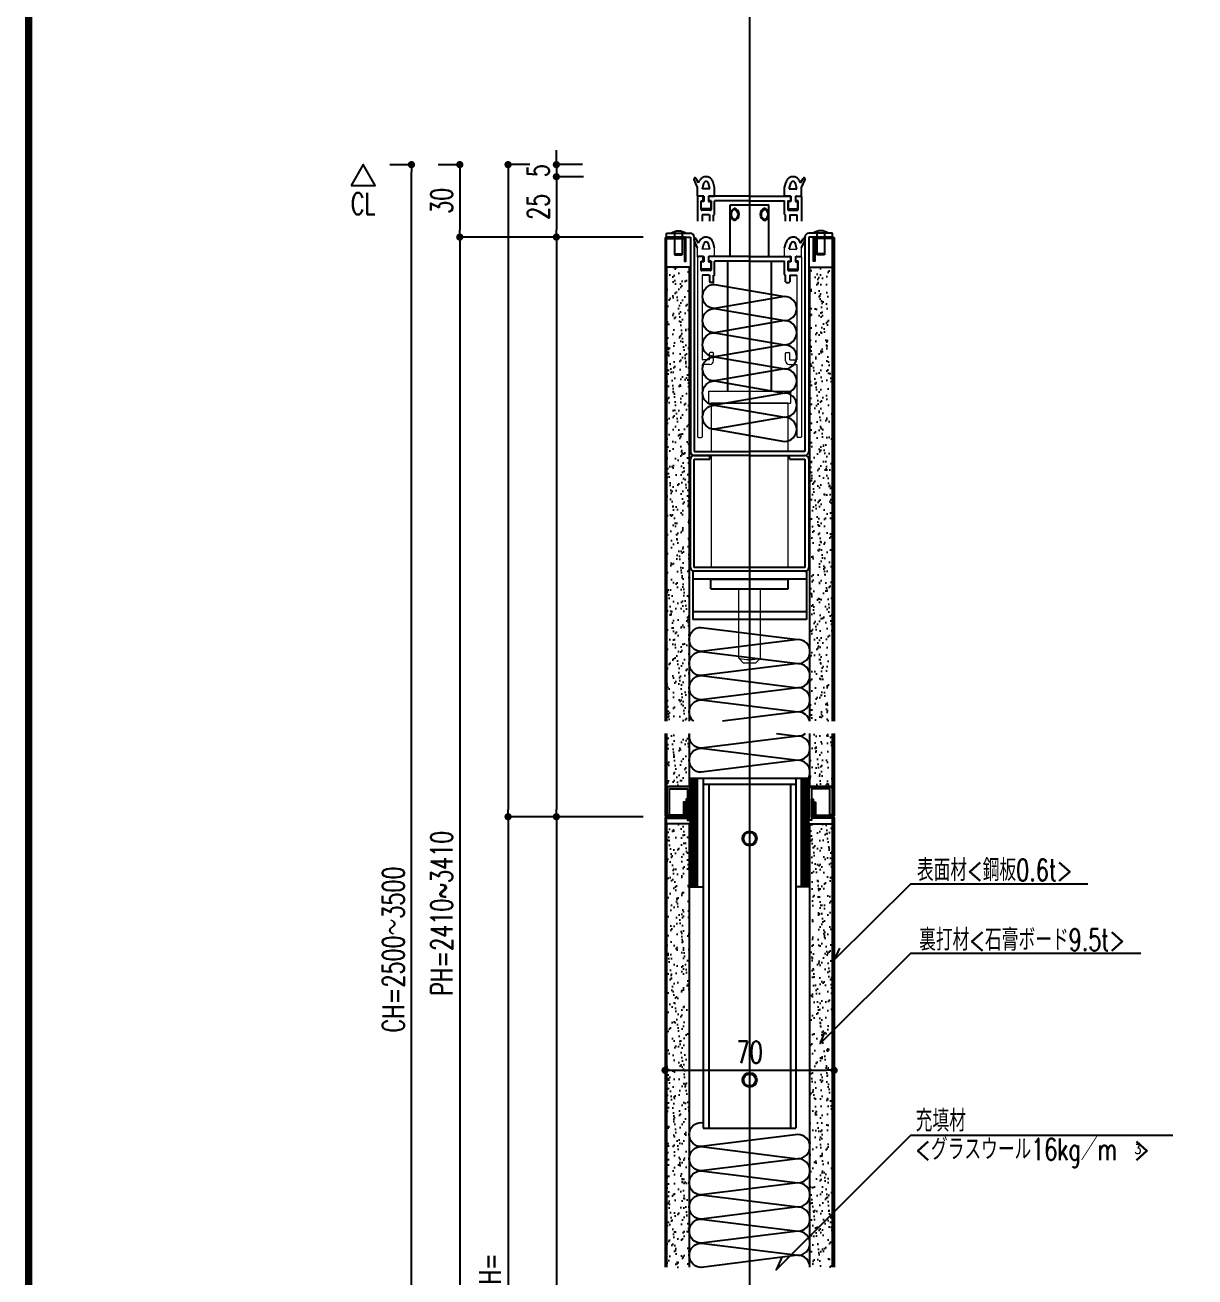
# Model space of a CAD drawing. Extents: x 21 to 47673, y 9 to 26406.
# Drawn here: x 15159 to 15643, y 19357 to 19875 of the extents above; entities that cross this region are included whole.
import ezdxf
from ezdxf.enums import TextEntityAlignment as Align

# ---------------------------------------------------------------- set-up
doc = ezdxf.new("R2010")
doc.units = 0
doc.header["$LTSCALE"] = 10
doc.header["$PDMODE"] = 35
doc.header["$PDSIZE"] = 5
doc.linetypes.add('HIDDEN', pattern=[9.525, 6.35, -3.175])
for name, color, linetype in [('_P15_製品寸法', 9, 'Continuous'), ('_図面枠', 7, 'Continuous'), ('_基準', 1, 'Continuous'), ('_文字', 3, 'Continuous'), ('_製品', 4, 'Continuous'), ('_製品寸法', 9, 'Continuous'), ('_製品点線', 6, 'Continuous')]:
    doc.layers.add(name, color=color, linetype=linetype)
doc.styles.add('OKAMURA', font='simplex8.shx', dxfattribs={"width": 0.7, "bigfont": 'BIGFONT.shx'})
doc.dimstyles.new('OKAMURA-003', dxfattribs={"dimscale": 3, "dimtxt": 3, "dimasz": 1, "dimexe": 0, "dimexo": 3, "dimgap": 1, "dimtad": 1, "dimdec": 3, "dimdsep": 46, "dimtxsty": 'OKAMURA', "dimblk1": 'DOT', "dimblk2": 'DOT', "dimsah": 1, "dimcen": 0, "dimclrd": 9, "dimclre": 9, "dimclrt": 3, "dimadec": 0, "dimazin": 0, "dimtfac": 1, "dimtdec": 3, "dimtix": 1, "dimtmove": 2, "dimatfit": 3, "dimldrblk": 'NONE', "dimfxl": 0, "dimtolj": 1, "dimarcsym": 0})
pattern_1 = [(127.5, (-7522.364, -2922.263), (-4.8941324, -0.1600031), [0, -3.8608, 0, -4.318, 0, -4.1275]), (97.5, (-7522.364, -2922.263), (-7.168251, 4.495233), [0, -2.0828, 0, -3.4798, 0, -1.3335]), (57.5, (-7522.364, -2925.387), (-0.0143718, 7.9099237), [0, -1.27, 0, -4.572, 0, -5.969]), (47.5, (-7522.364, -2925.387), (-2.229293, 7.6355645), [0, -0.635, 0, -2.9972, 0, -3.429])]

# ---------------------------------------------------------------- blocks, each defined once
blk = doc.blocks.new('WAKU')
at = {"layer": '_図面枠', "color": 7, "const_width": 1}
blk.add_lwpolyline([(803, 565), (0, 565), (0, 0), (803, 0)], close=True, dxfattribs=at)
blk = doc.blocks.new('_DOT')
at = {"color": 0, "linetype": 'ByBlock'}
blk.add_line((-0.5, 0), (-1, 0), dxfattribs=at)
at = {"color": 0, "linetype": 'ByBlock', "const_width": 0.5}
blk.add_lwpolyline([(-0.25, 0, 1), (0.25, 0, 1)], format="xyb", close=True, dxfattribs=at)
blk = doc.blocks.new('*D1132')
at = {"layer": '_製品寸法', "color": 9, "lineweight": -2, "transparency": 16777216}
for p, q in [((-35, 284), (-35, 275)), ((35, 284), (35, 275)), ((-32, 275), (32, 275))]:
    blk.add_line(p, q, dxfattribs=at)
at = {"layer": 'Defpoints', "color": 0, "transparency": 16777216}
for p in [(-35, 275), (35, 275), (35, 275)]:
    blk.add_point(p, dxfattribs=at)
at = {"layer": '_製品寸法', "color": 9, "lineweight": -2, "transparency": 16777216, "xscale": 3, "yscale": 3, "zscale": 3, "rotation": 180}
blk.add_blockref('_DOT', (-35, 275), dxfattribs=at)
at = {"layer": '_製品寸法', "color": 9, "lineweight": -2, "transparency": 16777216, "xscale": 3, "yscale": 3, "zscale": 3}
blk.add_blockref('_DOT', (35, 275), dxfattribs=at)
at = {"layer": '_製品寸法', "color": 3, "transparency": 16777216, "insert": (0, 282.5), "char_height": 9, "attachment_point": 5, "style": 'OKAMURA'}
blk.add_mtext('\\A1;70', dxfattribs=at)
blk = doc.blocks.new('_None')
blk = doc.blocks.new('*D1133')
at = {"layer": '_製品寸法', "color": 9, "lineweight": -2, "transparency": 16777216}
for p, q in [((-149, 650), (-140, 650)), ((-140, 2.98), (-140, 647)), ((-149, -0.02), (-140, -0.02))]:
    blk.add_line(p, q, dxfattribs=at)
at = {"layer": 'Defpoints', "color": 0, "transparency": 16777216}
for p in [(-140, 650), (-140, 650), (-140, -0.02)]:
    blk.add_point(p, dxfattribs=at)
at = {"layer": '_製品寸法', "color": 9, "lineweight": -2, "transparency": 16777216, "xscale": 3, "yscale": 3, "zscale": 3}
for p, rotation in [((-140, 650), 90), ((-140, -0.02), 270)]:
    blk.add_blockref('_DOT', p, dxfattribs=dict(at, rotation=rotation))
at = {"layer": '_製品寸法', "color": 3, "transparency": 16777216, "insert": (-147.5, 324.99), "char_height": 9, "attachment_point": 5, "rotation": 90, "style": 'OKAMURA'}
blk.add_mtext('\\A1;CH=2500～3500', dxfattribs=at)
blk = doc.blocks.new('*D1134')
at = {"layer": '_製品寸法', "color": 9, "lineweight": -2, "transparency": 16777216}
for p, q in [((-129, 650), (-120, 650)), ((-120, 647), (-120, 623)), ((-44, 620), (-120, 620))]:
    blk.add_line(p, q, dxfattribs=at)
at = {"layer": 'Defpoints', "color": 0, "transparency": 16777216}
for p in [(-120, 650), (-120, 620), (-35, 620)]:
    blk.add_point(p, dxfattribs=at)
at = {"layer": '_製品寸法', "color": 9, "lineweight": -2, "transparency": 16777216, "xscale": 3, "yscale": 3, "zscale": 3}
for p, rotation in [((-120, 650), 90), ((-120, 620), 270)]:
    blk.add_blockref('_DOT', p, dxfattribs=dict(at, rotation=rotation))
at = {"layer": '_製品寸法', "color": 3, "transparency": 16777216, "insert": (-127.5, 635), "char_height": 9, "attachment_point": 5, "rotation": 90, "style": 'OKAMURA'}
blk.add_mtext('\\A1;30', dxfattribs=at)
blk = doc.blocks.new('*D1135')
at = {"layer": '_製品寸法', "color": 9, "lineweight": -2, "transparency": 16777216}
for p, q in [((-44, 620), (-120, 620)), ((-120, 617), (-120, 63)), ((-44, 60), (-120, 60))]:
    blk.add_line(p, q, dxfattribs=at)
at = {"layer": 'Defpoints', "color": 0, "transparency": 16777216}
for p in [(-35, 620), (-120, 60), (-35, 60)]:
    blk.add_point(p, dxfattribs=at)
at = {"layer": '_製品寸法', "color": 9, "lineweight": -2, "transparency": 16777216, "xscale": 3, "yscale": 3, "zscale": 3}
for p, rotation in [((-120, 620), 90), ((-120, 60), 270)]:
    blk.add_blockref('_DOT', p, dxfattribs=dict(at, rotation=rotation))
at = {"layer": '_製品寸法', "color": 3, "transparency": 16777216, "insert": (-127.5, 340), "char_height": 9, "attachment_point": 5, "rotation": 90, "style": 'OKAMURA'}
blk.add_mtext('\\A1;PH=2410~3410', dxfattribs=at)
blk = doc.blocks.new('*D1139')
at = {"layer": '_製品寸法', "color": 9, "lineweight": -2, "transparency": 16777216}
for p, q in [((-44, 620), (-80, 620)), ((-80, 617), (-80, 383)), ((-44, 380), (-80, 380))]:
    blk.add_line(p, q, dxfattribs=at)
at = {"layer": 'Defpoints', "color": 0, "transparency": 16777216}
for p in [(-35, 620), (-80, 380), (-35, 380)]:
    blk.add_point(p, dxfattribs=at)
at = {"layer": '_製品寸法', "color": 9, "lineweight": -2, "transparency": 16777216, "xscale": 3, "yscale": 3, "zscale": 3}
for p, rotation in [((-80, 620), 90), ((-80, 380), 270)]:
    blk.add_blockref('_DOT', p, dxfattribs=dict(at, rotation=rotation))
blk = doc.blocks.new('*D1140')
at = {"layer": '_製品寸法', "color": 9, "lineweight": -2, "transparency": 16777216}
for p, q in [((-44, 380), (-80, 380)), ((-80, 377), (-80, 63)), ((-44, 60), (-80, 60))]:
    blk.add_line(p, q, dxfattribs=at)
at = {"layer": 'Defpoints', "color": 0, "transparency": 16777216}
for p in [(-35, 380), (-80, 60), (-35, 60)]:
    blk.add_point(p, dxfattribs=at)
at = {"layer": '_製品寸法', "color": 9, "lineweight": -2, "transparency": 16777216, "xscale": 3, "yscale": 3, "zscale": 3}
for p, rotation in [((-80, 380), 90), ((-80, 60), 270)]:
    blk.add_blockref('_DOT', p, dxfattribs=dict(at, rotation=rotation))
blk = doc.blocks.new('A$C7104633C')
at = {"color": 0, "linetype": 'HIDDEN'}
for p, q in [((-21.5, -9.5), (-23.01, -6.21)), ((-21.11, -7.5), (-22.12, -5.75)), ((-21.5, -13), (-21.5, -9.5)), ((-21.11, -7.5), (-20.67, -6.63)), ((-19.56, -10), (-18.97, -7.74)), ((-16.44, -10), (-19.56, -10)), ((-16.44, -10), (-17.03, -7.74)), ((-14.5, -9.5), (-15.1, -7.23)), ((-14.5, -13), (-14.5, -9.5)), ((14.5, -9.5), (15.1, -7.23)), ((14.5, -13), (14.5, -9.5)), ((16.44, -10), (17.03, -7.74)), ((16.44, -10), (19.56, -10)), ((19.56, -10), (18.97, -7.74)), ((21.11, -7.5), (20.67, -6.63)), ((21.11, -7.5), (22.12, -5.75)), ((21.5, -9.5), (23.01, -6.21)), ((21.5, -13), (21.5, -9.5)), ((-18.95, -13), (-21.5, -13)), ((-21.5, -13.3), (-21.5, -23.4)), ((-19.5, -13), (-21.2, -13)), ((-20.1, -18.6), (-20.1, -15)), ((-20.1, -15), (-19.2, -15)), ((-20, -18.3), (-20, -15.3)), ((-18.95, -15.3), (-20, -15.3)), ((-19.2, -15), (-19.2, -13.3)), ((-18.95, -13), (-18.95, -15.3)), ((-17.05, -13), (-17.05, -15.3)), ((-17.05, -13), (-14.5, -13)), ((-17.05, -13), (-17.05, -15.3)), ((-17.05, -15.3), (-16, -15.3)), ((-17, -13.3), (-17, -15)), ((-15.9, -15), (-17, -15)), ((-0.3, -13), (-16.7, -13)), ((-16, -15.3), (-16, -18.3)), ((-15.9, -15), (-15.9, -18.6)), ((-14.5, -20.5), (-14.5, -15)), ((0, -15), (-14.5, -15)), ((-0.3, -13), (0, -13.3)), ((0.3, -13), (0, -13.3)), ((0, -15), (14.5, -15)), ((0.3, -13), (16.7, -13)), ((17.05, -13), (14.5, -13)), ((14.5, -20.5), (14.5, -15)), ((15.9, -15), (17, -15)), ((15.9, -15), (15.9, -18.6)), ((16, -15.3), (16, -18.3)), ((17.05, -15.3), (16, -15.3)), ((17, -13.3), (17, -15)), ((17.05, -13), (17.05, -15.3)), ((17.05, -13), (17.05, -15.3)), ((18.95, -13), (18.95, -15.3)), ((18.95, -13), (21.5, -13)), ((18.95, -15.3), (20, -15.3)), ((19.2, -15), (19.2, -13.3)), ((20.1, -15), (19.2, -15)), ((19.5, -13), (21.2, -13)), ((20, -18.3), (20, -15.3)), ((20.1, -18.6), (20.1, -15)), ((21.5, -13.3), (21.5, -23.4)), ((-16, -18.3), (-20, -18.3)), ((-16.2, -18.9), (-19.8, -18.9)), ((16, -18.3), (20, -18.3)), ((16.2, -18.9), (19.8, -18.9)), ((-16.6, -20.8), (-19.6, -20.8)), ((-19.6, -20.8), (-19.6, -23.4)), ((-16.6, -20.8), (-16.6, -23.4)), ((-14.8, -20.8), (-14.9, -20.8)), ((-14.9, -23.4), (-14.9, -20.8)), ((14.8, -20.8), (14.9, -20.8)), ((14.9, -23.4), (14.9, -20.8)), ((16.6, -20.8), (19.6, -20.8)), ((16.6, -20.8), (16.6, -23.4)), ((19.6, -20.8), (19.6, -23.4))]:
    blk.add_line(p, q, dxfattribs=at)
for centre, radius, start, end in [((-18, -8), 3, 14.8176, 152.9081), ((18, -8), 3, 27.0918, 165.1823), ((-22.56, -6), 0.5, 30.0023, 204.6708), ((-18, -8), 1, 14.8176, 164.935), ((18, -8), 1, 15.065, 165.1823), ((22.56, -6), 0.5, 335.3292, 149.9976), ((-21.2, -13.3), 0.3, 90, 180), ((-19.5, -13.3), 0.3, 0, 90), ((-16.7, -13.3), 0.3, 90, 180), ((16.7, -13.3), 0.3, 359.9999, 89.9999), ((19.5, -13.3), 0.3, 89.9999, 179.9999), ((21.2, -13.3), 0.3, 359.9999, 89.9999), ((-19.8, -18.6), 0.3, 180, 270), ((-16.2, -18.6), 0.3, 270, 0), ((-14.8, -20.5), 0.3, 270, 0), ((14.8, -20.5), 0.3, 179.9999, 269.9999), ((16.2, -18.6), 0.3, 179.9999, 269.9999), ((19.8, -18.6), 0.3, 269.9999, 359.9999)]:
    blk.add_arc(centre, radius, start, end, dxfattribs=at)
blk = doc.blocks.new('*D1141')
at = {"layer": '_製品寸法', "color": 9, "lineweight": -2, "transparency": 16777216}
for p, q in [((-91, 650), (-100, 650)), ((-100, 647), (-100, 383)), ((-44, 380), (-100, 380))]:
    blk.add_line(p, q, dxfattribs=at)
at = {"layer": 'Defpoints', "color": 0, "transparency": 16777216}
for p in [(-100, 650), (-100, 380), (-35, 380)]:
    blk.add_point(p, dxfattribs=at)
at = {"layer": '_製品寸法', "color": 9, "lineweight": -2, "transparency": 16777216, "xscale": 3, "yscale": 3, "zscale": 3}
for p, rotation in [((-100, 650), 90), ((-100, 380), 270)]:
    blk.add_blockref('_DOT', p, dxfattribs=dict(at, rotation=rotation))
blk = doc.blocks.new('*D1142')
at = {"layer": '_製品寸法', "color": 9, "lineweight": -2, "transparency": 16777216}
for p, q in [((-44, 380), (-100, 380)), ((-100, 377), (-100, 3)), ((-109, 0), (-100, 0))]:
    blk.add_line(p, q, dxfattribs=at)
at = {"layer": 'Defpoints', "color": 0, "transparency": 16777216}
for p in [(-35, 380), (-100, 0), (-100, 0)]:
    blk.add_point(p, dxfattribs=at)
at = {"layer": '_製品寸法', "color": 9, "lineweight": -2, "transparency": 16777216, "xscale": 3, "yscale": 3, "zscale": 3}
for p, rotation in [((-100, 380), 90), ((-100, 0), 270)]:
    blk.add_blockref('_DOT', p, dxfattribs=dict(at, rotation=rotation))
at = {"layer": '_製品寸法', "color": 3, "transparency": 16777216, "insert": (-107.5, 190), "char_height": 9, "attachment_point": 5, "rotation": 90, "style": 'OKAMURA'}
blk.add_mtext('\\A1;RH=', dxfattribs=at)
blk = doc.blocks.new('A$C231001D7')
at = {"layer": '_製品'}
for p, q in [((0, 100), (0, 145)), ((0, 145), (3, 145)), ((0.5, 100), (0.5, 145)), ((1, 100), (1, 145)), ((1.5, 100), (1.5, 145)), ((2, 100), (2, 145)), ((2.5, 100), (2.5, 145)), ((3, 100), (3, 145)), ((3, 145), (46, 145)), ((5.3, 145), (5.3, 0)), ((43.7, 142.3), (5.3, 142.3)), ((7.6, 142.3), (7.6, 0)), ((41.4, 142.3), (41.4, 0)), ((43.7, 145), (43.7, 0)), ((46, 100), (46, 145)), ((46, 145), (49, 145)), ((46.5, 100), (46.5, 145)), ((47, 100), (47, 145)), ((47.5, 100), (47.5, 145)), ((48, 100), (48, 145)), ((48.5, 100), (48.5, 145)), ((49, 100), (49, 145)), ((0, 100), (3, 100)), ((3, 100), (5.3, 100)), ((46, 100), (43.7, 100)), ((49, 100), (46, 100)), ((5.3, 0), (43.7, 0))]:
    blk.add_line(p, q, dxfattribs=at)
for centre, radius in [((24.5, 120), 3), ((24.5, 120), 2.5), ((24.5, 20), 3), ((24.5, 20), 2.5)]:
    blk.add_circle(centre, radius, dxfattribs=at)
blk = doc.blocks.new('A$C096F286E')
at = {"layer": '_製品'}
for p, q in [((6.2, 9), (0, 9)), ((1.53, 9), (1.53, 0)), ((4.68, 9), (4.68, 0)), ((4.68, 0.5), (1.53, 0.5)), ((4.68, 0), (1.53, 0))]:
    blk.add_line(p, q, dxfattribs=at)
blk.add_arc((3.1, 4.7), 5.31, 54.2426, 125.7574, dxfattribs=at)
blk = doc.blocks.new('P15AAP縦')
at = {"layer": '_製品'}
h = blk.add_hatch(dxfattribs=at)
h.set_pattern_fill('AR-SAND', color=256, scale=0.1, angle=90, style=0)
h.set_pattern_definition(pattern_1)
edge = h.paths.add_edge_path()
edge.add_line((-24.9, 419.5), (-24.9, 607.5))
edge.add_line((-24.9, 607.5), (-34.4, 607.5))
edge.add_line((-34.4, 607.5), (-34.4, 419.5))
h = blk.add_hatch(dxfattribs=at)
h.set_pattern_fill('AR-SAND', color=256, scale=0.1, angle=90, style=0)
h.set_pattern_definition(pattern_1)
edge = h.paths.add_edge_path()
edge.add_line((24.9, 419.5), (24.9, 607.5))
edge.add_line((24.9, 607.5), (34.4, 607.5))
edge.add_line((34.4, 607.5), (34.4, 419.5))
h = blk.add_hatch(dxfattribs=at)
h.set_pattern_fill('AR-SAND', color=256, scale=0.1, angle=90, style=0)
h.set_pattern_definition(pattern_1)
edge = h.paths.add_edge_path()
edge.add_line((-34.4, 414.5), (-34.4, 392.5))
edge.add_line((-34.4, 392.5), (-24.9, 392.5))
edge.add_line((-24.9, 392.5), (-24.9, 414.5))
h = blk.add_hatch(dxfattribs=at)
h.set_pattern_fill('AR-SAND', color=256, scale=0.1, angle=90, style=0)
h.set_pattern_definition(pattern_1)
edge = h.paths.add_edge_path()
edge.add_line((34.4, 414.5), (34.4, 392.5))
edge.add_line((34.4, 392.5), (24.9, 392.5))
edge.add_line((24.9, 392.5), (24.9, 414.5))
h = blk.add_hatch(dxfattribs=at)
h.set_pattern_fill('AR-SAND', color=256, scale=0.1, angle=90, style=0)
h.set_pattern_definition(pattern_1)
edge = h.paths.add_edge_path()
edge.add_line((-24.9, 193.5), (-24.9, 377))
edge.add_line((-24.9, 377), (-34.4, 377))
edge.add_line((-34.4, 377), (-34.4, 193.5))
h = blk.add_hatch(dxfattribs=at)
h.set_pattern_fill('AR-SAND', color=256, scale=0.1, angle=90, style=0)
h.set_pattern_definition(pattern_1)
edge = h.paths.add_edge_path()
edge.add_line((24.9, 193.5), (24.9, 377))
edge.add_line((24.9, 377), (34.4, 377))
edge.add_line((34.4, 377), (34.4, 193.5))
for p, q in [((-8, 633.4), (8, 633.4)), ((-8, 612), (-8, 633.4)), ((8, 612), (8, 633.4)), ((-34.4, 620), (-34.4, 621.6)), ((-34.4, 621.6), (-24.5, 621.6)), ((-34.4, 620), (-24.5, 620)), ((-24.5, 620), (-24.5, 531.2)), ((-21.5, 615.5), (-23.01, 618.79)), ((-22.9, 620), (-22.9, 531.2)), ((-21.11, 617.5), (-22.12, 619.25)), ((-21.11, 617.5), (-20.67, 618.37)), ((-19.56, 615), (-18.97, 617.26)), ((-16.44, 615), (-17.03, 617.26)), ((-14.5, 615.5), (-15.1, 617.77)), ((14.5, 615.5), (15.1, 617.77)), ((16.44, 615), (17.03, 617.26)), ((19.56, 615), (18.97, 617.26)), ((21.11, 617.5), (20.67, 618.37)), ((21.11, 617.5), (22.12, 619.25)), ((21.5, 615.5), (23.01, 618.79)), ((22.9, 620), (22.9, 531.2)), ((34.4, 621.6), (24.5, 621.6)), ((34.4, 620), (24.5, 620)), ((24.5, 620), (24.5, 531.2)), ((34.4, 620), (34.4, 621.6)), ((-19.5, 612), (-21.2, 612)), ((-19.2, 610), (-19.2, 611.7)), ((-18.95, 612), (-18.95, 609.7)), ((-17.05, 612), (-17.05, 609.7)), ((-17, 611.7), (-17, 610)), ((-0.3, 612), (-16.7, 612)), ((-0.3, 612), (0, 611.7)), ((0.3, 612), (0, 611.7)), ((0.3, 612), (16.7, 612)), ((17, 611.7), (17, 610)), ((17.05, 612), (17.05, 609.7)), ((18.95, 612), (18.95, 609.7)), ((19.2, 610), (19.2, 611.7)), ((19.5, 612), (21.2, 612)), ((-20.1, 606.4), (-20.1, 610)), ((-20.1, 610), (-19.2, 610)), ((-20, 606.7), (-20, 609.7)), ((-18.95, 609.7), (-20, 609.7)), ((-16, 606.7), (-20, 606.7)), ((-17.05, 609.7), (-16, 609.7)), ((-15.9, 610), (-17, 610)), ((-16, 609.7), (-16, 606.7)), ((-15.9, 610), (-15.9, 606.4)), ((-14.5, 604.5), (-14.5, 610)), ((0, 610), (-14.5, 610)), ((-9, 556.2), (-9, 610)), ((0, 610), (14.5, 610)), ((9, 610), (9, 556.2)), ((14.5, 604.5), (14.5, 610)), ((15.9, 610), (17, 610)), ((15.9, 610), (15.9, 606.4)), ((16, 609.7), (16, 606.7)), ((17.05, 609.7), (16, 609.7)), ((16, 606.7), (20, 606.7)), ((18.95, 609.7), (20, 609.7)), ((20.1, 610), (19.2, 610)), ((20, 606.7), (20, 609.7)), ((20.1, 606.4), (20.1, 610)), ((-16.2, 606.1), (-19.8, 606.1)), ((-16.6, 604.2), (-19.6, 604.2)), ((-16.6, 604.2), (-16.6, 601.5)), ((-14.8, 604.2), (-14.9, 604.2)), ((-14.9, 601.5), (-14.9, 604.2)), ((14.8, 604.2), (14.9, 604.2)), ((14.9, 601.5), (14.9, 604.2)), ((16.2, 606.1), (19.8, 606.1)), ((16.6, 604.2), (19.6, 604.2)), ((16.6, 604.2), (16.6, 601.5)), ((-15.2, 601.2), (-16.3, 601.2)), ((15.2, 601.2), (16.3, 601.2)), ((-22.9, 531.2), (0, 531.2)), ((0, 529.6), (-22.9, 529.6)), ((-22.9, 529.6), (-16.5, 529.6)), ((-16.5, 528), (-16.5, 529.6)), ((22.9, 531.2), (0, 531.2)), ((0, 529.6), (22.9, 529.6)), ((16.5, 529.6), (22.9, 529.6)), ((16.5, 528), (16.5, 529.6)), ((-24.5, 483.2), (-24.5, 528)), ((-22.9, 483.2), (-22.9, 528)), ((-22.9, 528), (-16.5, 528)), ((16.5, 528), (22.9, 528)), ((22.9, 528), (22.9, 483.2)), ((24.5, 528), (24.5, 483.2)), ((22.9, 483.2), (-22.9, 483.2)), ((23.5, 481.6), (-23.5, 481.6)), ((-23.5, 481.6), (-23.5, 461.6)), ((23.5, 478.4), (-23.5, 478.4)), ((22.9, 481.6), (-22.9, 481.6)), ((-16, 478.4), (16, 478.4)), ((-16, 474.4), (-16, 478.4)), ((16, 474.4), (16, 478.4)), ((23.5, 481.6), (23.5, 461.6)), ((-16, 474.4), (16, 474.4)), ((23.5, 464.8), (-23.5, 464.8)), ((23.5, 461.6), (-23.5, 461.6))]:
    blk.add_line(p, q, dxfattribs=at)
at = {"layer": '_製品', "lineweight": 15}
for p, q in [((-21.5, 612), (-21.5, 615.5)), ((-18.95, 612), (-21.5, 612)), ((-21.5, 611.7), (-21.5, 537.3)), ((-16.44, 615), (-19.56, 615)), ((-17.05, 612), (-14.5, 612)), ((-17.05, 612), (-17.05, 609.7)), ((-14.5, 612), (-14.5, 615.5)), ((14.5, 612), (14.5, 615.5)), ((17.05, 612), (14.5, 612)), ((16.44, 615), (19.56, 615)), ((17.05, 612), (17.05, 609.7)), ((18.95, 612), (21.5, 612)), ((21.5, 612), (21.5, 615.5)), ((21.5, 611.7), (21.5, 537.3)), ((-19.6, 604.2), (-19.6, 569.2)), ((19.6, 604.2), (19.6, 569.2)), ((-16.6, 569.2), (-16.6, 571.9)), ((-15.2, 572.2), (-16.3, 572.2)), ((-14.9, 568.8), (-14.9, 571.9)), ((14.9, 568.8), (14.9, 571.9)), ((15.2, 572.2), (16.3, 572.2)), ((16.6, 569.2), (16.6, 571.9)), ((-16.6, 569.2), (-19.6, 569.2)), ((-19.6, 567.3), (-19.6, 537.3)), ((-16.4, 567.3), (-19.6, 567.3)), ((16.4, 567.3), (19.6, 567.3)), ((16.6, 569.2), (19.6, 569.2)), ((19.6, 567.3), (19.6, 537.3)), ((-17, 556.2), (17, 556.2)), ((-17, 556.2), (-17, 551.2)), ((17, 556.2), (17, 551.2)), ((-17, 551.2), (17, 551.2)), ((15.9, 551.2), (-15.9, 551.2)), ((-15.9, 551.2), (-15.9, 531.2)), ((15.9, 551.2), (15.9, 531.2)), ((-21.2, 537), (-19.9, 537)), ((21.2, 537), (19.9, 537)), ((-18.9, 529.6), (18.9, 529.6)), ((-15.9, 529.6), (-15.9, 483.2)), ((15.9, 529.6), (15.9, 483.2)), ((15.9, 483.2), (-15.9, 483.2)), ((23.5, 481.6), (-23.5, 481.6)), ((-21.2, 481.6), (21.2, 481.6)), ((-4.5, 445.64), (-4.5, 474.4)), ((4.5, 445.64), (4.5, 474.4)), ((-2.5, 443.64), (-4.5, 445.64)), ((2.5, 443.64), (-2.5, 443.64)), ((4.5, 445.64), (2.5, 443.64))]:
    blk.add_line(p, q, dxfattribs=at)
at = {"layer": '_製品', "color": 6, "linetype": 'ByBlock', "ltscale": 0.5}
blk.add_line((-14.5, 540.41), (14.5, 535.41), dxfattribs=at)
at = {"layer": '_製品'}
for points in [[(-34.4, 419.5), (-34.4, 619.4), (-27, 619.4), (-27, 610), (-26.4, 610), (-26.4, 619.4, 0.414214), (-27, 620), (-34.4, 620, 0.414214), (-35, 619.4), (-35, 419.5)], [(34.4, 419.5), (34.4, 619.4), (27, 619.4), (27, 610), (26.4, 610), (26.4, 619.4, -0.414214), (27, 620), (34.4, 620, -0.414214), (35, 619.4), (35, 419.5)], [(-35, 414.5), (-35, 380.6, 0.414214), (-34.4, 380), (-27.3, 380, 0.414214), (-26.7, 380.6), (-26.7, 386), (-27.3, 386), (-27.3, 380.6), (-34.4, 380.6), (-34.4, 414.5)], [(35, 414.5), (35, 380.6, -0.414214), (34.4, 380), (27.3, 380, -0.414214), (26.7, 380.6), (26.7, 386), (27.3, 386), (27.3, 380.6), (34.4, 380.6), (34.4, 414.5)], [(-34.4, 193.5), (-34.4, 379.4), (-26.3, 379.4, 0.414214), (-25.7, 380), (-25.7, 387.2), (-26.3, 387.2), (-26.3, 380), (-34.4, 380, 0.414214), (-35, 379.4), (-35, 193.5)], [(34.4, 193.5), (34.4, 379.4), (26.3, 379.4, -0.414214), (25.7, 380), (25.7, 387.2), (26.3, 387.2), (26.3, 380), (34.4, 380, -0.414214), (35, 379.4), (35, 193.5)]]:
    blk.add_lwpolyline(points, format="xyb", dxfattribs=at)
for points in [[(-24.9, 419.5), (-24.9, 607.5), (-34.4, 607.5), (-34.4, 419.5)], [(24.9, 419.5), (24.9, 607.5), (34.4, 607.5), (34.4, 419.5)], [(-34.4, 414.5), (-34.4, 392.5), (-24.9, 392.5), (-24.9, 414.5)], [(34.4, 414.5), (34.4, 392.5), (24.9, 392.5), (24.9, 414.5)], [(-24.9, 193.5), (-24.9, 377), (-34.4, 377), (-34.4, 193.5)], [(24.9, 193.5), (24.9, 377), (34.4, 377), (34.4, 193.5)]]:
    blk.add_lwpolyline(points, dxfattribs=at)
at = {"layer": '_製品', "color": 6, "linetype": 'ByBlock', "ltscale": 0.5}
for points in [[(14.5, 585.41), (14.5, 585.41, 0.414214), (19.5, 590.41), (19.5, 590.41, 0.414214), (14.5, 595.41), (14.5, 595.41), (-14.5, 590.41), (-14.5, 590.41, -0.414214), (-19.5, 595.41), (-19.5, 595.41, -0.414214), (-14.5, 600.41), (-14.5, 600.41), (14.5, 595.41)], [(14.5, 575.41), (14.5, 575.41, 0.414214), (19.5, 580.41), (19.5, 580.41, 0.414214), (14.5, 585.41), (14.5, 585.41), (-14.5, 580.41), (-14.5, 580.41, -0.414214), (-19.5, 585.41), (-19.5, 585.41, -0.414214), (-14.5, 590.41), (-14.5, 590.41), (14.5, 585.41)], [(14.5, 565.41), (14.5, 565.41, 0.414214), (19.5, 570.41), (19.5, 570.41, 0.414214), (14.5, 575.41), (14.5, 575.41), (-14.5, 570.41), (-14.5, 570.41, -0.414214), (-19.5, 575.41), (-19.5, 575.41, -0.414214), (-14.5, 580.41), (-14.5, 580.41), (14.5, 575.41)], [(14.5, 555.41), (14.5, 555.41, 0.414214), (19.5, 560.41), (19.5, 560.41, 0.414214), (14.5, 565.41), (14.5, 565.41), (-14.5, 560.41), (-14.5, 560.41, -0.414214), (-19.5, 565.41), (-19.5, 565.41, -0.414214), (-14.5, 570.41), (-14.5, 570.41), (14.5, 565.41)], [(14.5, 545.41), (14.5, 545.41, 0.414214), (19.5, 550.41), (19.5, 550.41, 0.414214), (14.5, 555.41), (14.5, 555.41), (-14.5, 550.41), (-14.5, 550.41, -0.414214), (-19.5, 555.41), (-19.5, 555.41, -0.414214), (-14.5, 560.41), (-14.5, 560.41), (14.5, 555.41)], [(14.5, 535.41), (14.5, 535.41, 0.414214), (19.5, 540.41), (19.5, 540.41, 0.414214), (14.5, 545.41), (14.5, 545.41), (-14.5, 540.41), (-14.5, 540.41, -0.414214), (-19.5, 545.41), (-19.5, 545.41, -0.414214), (-14.5, 550.41), (-14.5, 550.41), (14.5, 545.41)]]:
    blk.add_lwpolyline(points, format="xyb", dxfattribs=at)
at = {"layer": '_製品', "ltscale": 0.5}
for points in [[(20, 443.4), (20, 443.4, 0.414214), (25, 448.4), (25, 448.4, 0.414214), (20, 453.4), (20, 453.4), (-20, 448.4), (-20, 448.4, -0.414214), (-25, 453.4), (-25, 453.4, -0.414214), (-20, 458.4), (-20, 458.4), (20, 453.4)], [(20, 433.4), (20, 433.4, 0.414214), (25, 438.4), (25, 438.4, 0.414214), (20, 443.4), (20, 443.4), (-20, 438.4), (-20, 438.4, -0.414214), (-25, 443.4), (-25, 443.4, -0.414214), (-20, 448.4), (-20, 448.4), (20, 443.4)], [(20, 423.4), (20, 423.4, 0.414214), (25, 428.4), (25, 428.4, 0.414214), (20, 433.4), (20, 433.4), (-20, 428.4), (-20, 428.4, -0.414214), (-25, 433.4), (-25, 433.4, -0.414214), (-20, 438.4), (-20, 438.4), (20, 433.4)], [(-23.13, 419.5, -0.227486), (-25, 423.4), (-25, 423.4, -0.414214), (-20, 428.4), (-20, 428.4), (20, 423.4)], [(24.88, 419.5, 0.35065), (20, 423.4), (20, 423.4), (-11.2, 419.5)], [(20, 403.4), (20, 403.4, 0.414214), (25, 408.4), (25, 408.4, 0.414214), (20, 413.4), (20, 413.4), (-20, 408.4), (-20, 408.4, -0.414214), (-25, 413.4), (-25, 413.4, -0.055571), (-24.88, 414.5, -0.055571)], [(20, 413.4), (20, 413.4, 0.170757), (23.13, 414.5, 0.170757)], [(24.39, 396, 0.125881), (25, 398.4), (25, 398.4, 0.414214), (20, 403.4), (20, 403.4), (-20, 398.4), (-20, 398.4, -0.414214), (-25, 403.4), (-25, 403.4, -0.414214), (-20, 408.4), (-20, 408.4), (20, 403.4)], [(20, 238.4), (20, 238.4, 0.414214), (25, 243.4), (25, 243.4, 0.414214), (20, 248.4), (20, 248.4), (-20, 243.4), (-20, 243.4, -0.414214), (-25, 248.4), (-25, 248.4, -0.414214), (-20, 253.4), (-20, 253.4), (-19.2, 253.3)], [(20, 228.4), (20, 228.4, 0.414214), (25, 233.4), (25, 233.4, 0.414214), (20, 238.4), (20, 238.4), (-20, 233.4), (-20, 233.4, -0.414214), (-25, 238.4), (-25, 238.4, -0.414214), (-20, 243.4), (-20, 243.4), (20, 238.4)], [(20, 218.4), (20, 218.4, 0.414214), (25, 223.4), (25, 223.4, 0.414214), (20, 228.4), (20, 228.4), (-20, 223.4), (-20, 223.4, -0.414214), (-25, 228.4), (-25, 228.4, -0.414214), (-20, 233.4), (-20, 233.4), (20, 228.4)], [(20, 208.4), (20, 208.4, 0.414214), (25, 213.4), (25, 213.4, 0.414214), (20, 218.4), (20, 218.4), (-20, 213.4), (-20, 213.4, -0.414214), (-25, 218.4), (-25, 218.4, -0.414214), (-20, 223.4), (-20, 223.4), (20, 218.4)], [(20, 198.4), (20, 198.4, 0.414214), (25, 203.4), (25, 203.4, 0.414214), (20, 208.4), (20, 208.4), (-20, 203.4), (-20, 203.4, -0.414214), (-25, 208.4), (-25, 208.4, -0.414214), (-20, 213.4), (-20, 213.4), (20, 208.4)], [(25, 193.5, 0.408299), (20, 198.4), (20, 198.4), (-20, 193.4), (-20, 193.4, -0.414214), (-25, 198.4), (-25, 198.4, -0.414214), (-20, 203.4), (-20, 203.4), (20, 198.4)]]:
    blk.add_lwpolyline(points, format="xyb", dxfattribs=at)
blk.add_lwpolyline([(11.19, 414.5), (20, 413.4)], dxfattribs=at)
at = {"layer": '_製品'}
for points in [[(-24.7, 378.5), (-24.7, 391.5, 0.414214), (-25.7, 392.5), (-33.2, 392.5, 0.414214), (-34.2, 391.5), (-34.2, 380.8), (-33.2, 380.8), (-33.2, 391.5), (-25.7, 391.5), (-25.7, 378.5)], [(24.7, 378.5), (24.7, 391.5, -0.414214), (25.7, 392.5), (33.2, 392.5, -0.414214), (34.2, 391.5), (34.2, 380.8), (33.2, 380.8), (33.2, 391.5), (25.7, 391.5), (25.7, 378.5)]]:
    blk.add_lwpolyline(points, format="xyb", close=True, dxfattribs=at)
for centre, radius, start, end in [((-5.06, 629.4), 2.82, 117.4909, 242.5091), ((-5.36, 629.4), 2.3, 116.0051, 243.9949), ((-6.9, 629.4), 2.56, 282.1728, 77.8272), ((-6.86, 629.4), 2.13, 283.4244, 76.5755), ((6.9, 629.4), 2.56, 102.1728, 257.8272), ((6.86, 629.4), 2.13, 103.4245, 256.5756), ((5.06, 629.4), 2.82, 297.4909, 62.5091), ((5.36, 629.4), 2.3, 296.0051, 63.9949), ((-24.5, 620), 1.6, 0, 90), ((-22.56, 619), 0.5, 30.0023, 204.6708), ((-18, 617), 3, 14.8176, 152.9081), ((-18, 617), 1, 14.8176, 164.935), ((18, 617), 3, 27.0918, 165.1823), ((18, 617), 1, 15.065, 165.1823), ((22.56, 619), 0.5, 335.3292, 149.9976), ((24.5, 620), 1.6, 90, 180), ((-21.2, 611.7), 0.3, 90, 180), ((-19.5, 611.7), 0.3, 0, 90), ((-16.7, 611.7), 0.3, 90, 180), ((16.7, 611.7), 0.3, 359.9999, 89.9999), ((19.5, 611.7), 0.3, 89.9999, 179.9999), ((21.2, 611.7), 0.3, 359.9999, 89.9999), ((-19.8, 606.4), 0.3, 180, 270), ((-16.3, 601.5), 0.3, 180, 270), ((-16.2, 606.4), 0.3, 270, 0), ((-15.2, 601.5), 0.3, 270, 0), ((-14.8, 604.5), 0.3, 270, 0), ((14.8, 604.5), 0.3, 179.9999, 269.9999), ((15.2, 601.5), 0.3, 179.9999, 269.9999), ((16.2, 606.4), 0.3, 179.9999, 269.9999), ((16.3, 601.5), 0.3, 269.9999, 359.9999), ((19.8, 606.4), 0.3, 269.9999, 359.9999), ((-22.9, 531.2), 1.6, 180, 270), ((-22.9, 528), 1.6, 90, 180), ((22.9, 531.2), 1.6, 270, 0), ((22.9, 528), 1.6, 0, 90), ((-22.9, 483.2), 1.6, 180, 270), ((22.9, 483.2), 1.6, 270, 0)]:
    blk.add_arc(centre, radius, start, end, dxfattribs=at)
at = {"layer": '_製品', "lineweight": 15}
for centre, radius, start, end in [((-16.3, 571.9), 0.3, 90, 180), ((-15.2, 571.9), 0.3, 0, 90), ((15.2, 571.9), 0.3, 89.9999, 179.9999), ((16.3, 571.9), 0.3, 359.9999, 89.9999), ((-16.4, 568.8), 1.5, 270, 0), ((16.4, 568.8), 1.5, 179.9999, 269.9999), ((-21.2, 537.3), 0.3, 180, 270), ((-19.9, 537.3), 0.3, 270, 360), ((19.9, 537.3), 0.3, 180, 269.9999), ((21.2, 537.3), 0.3, 269.9999, 359.9999), ((0, 464.29), 19.18, 256.4329, 283.5671)]:
    blk.add_arc(centre, radius, start, end, dxfattribs=at)
at = {"xscale": -1, "rotation": 359.9999999984367}
blk.add_blockref('A$C096F286E', (-26.35, 612.6), dxfattribs=at)
blk.add_blockref('A$C096F286E', (26.35, 612.6))
at = {"layer": '_製品'}
blk.add_blockref('A$C231001D7', (-24.5, 251), dxfattribs=at)
blk = doc.blocks.new('*D1143')
at = {"layer": '_製品寸法', "color": 9, "lineweight": -2, "transparency": 16777216}
for p, q in [((-68.8, 645), (-80, 645)), ((-80, 642), (-80, 623)), ((-68.4, 620), (-80, 620))]:
    blk.add_line(p, q, dxfattribs=at)
at = {"layer": 'Defpoints', "color": 0, "transparency": 16777216}
for p in [(-59.8, 645), (-80, 620), (-59.4, 620)]:
    blk.add_point(p, dxfattribs=at)
at = {"layer": '_製品寸法', "color": 9, "lineweight": -2, "transparency": 16777216, "xscale": 3, "yscale": 3, "zscale": 3}
for p, rotation in [((-80, 645), 90), ((-80, 620), 270)]:
    blk.add_blockref('_DOT', p, dxfattribs=dict(at, rotation=rotation))
at = {"layer": '_製品寸法', "color": 3, "transparency": 16777216, "insert": (-87.5, 632.5), "char_height": 9, "attachment_point": 5, "rotation": 90, "style": 'OKAMURA'}
blk.add_mtext('\\A1;25', dxfattribs=at)
blk = doc.blocks.new('*D1144')
at = {"layer": '_製品寸法', "color": 9, "lineweight": -2, "transparency": 16777216}
for p, q in [((-80, 653), (-80, 656)), ((-69.2, 650), (-80, 650)), ((-80, 650), (-80, 645)), ((-68.8, 645), (-80, 645)), ((-80, 642), (-80, 639))]:
    blk.add_line(p, q, dxfattribs=at)
at = {"layer": 'Defpoints', "color": 0, "transparency": 16777216}
for p in [(-60.2, 650), (-80, 645), (-59.8, 645)]:
    blk.add_point(p, dxfattribs=at)
at = {"layer": '_製品寸法', "color": 9, "lineweight": -2, "transparency": 16777216, "xscale": 3, "yscale": 3, "zscale": 3}
for p, rotation in [((-80, 650), 270), ((-80, 645), 90)]:
    blk.add_blockref('_DOT', p, dxfattribs=dict(at, rotation=rotation))
at = {"layer": '_製品寸法', "color": 3, "transparency": 16777216, "insert": (-87.5, 647.5), "char_height": 9, "attachment_point": 5, "rotation": 90, "style": 'OKAMURA'}
blk.add_mtext('\\A1;5', dxfattribs=at)
blk = doc.blocks.new('*U1131')
at = {"layer": '_基準'}
blk.add_line((0, 1347), (0, -40), dxfattribs=at)
at = {"layer": '_文字', "color": 9}
blk.add_lwpolyline([(-165, 641.3397), (-155, 641.3397), (-160, 650)], close=True, dxfattribs=at)
for points in [[(37.2483, 325.5279), (34.9996, 320.7055), (66.7442, 352.2112), (139.9931, 352.2112)], [(30.9567, 290.9221), (29.207, 286.0997), (66.7442, 323.5547), (162.0323, 323.5547)], [(13.3441, 197.5565), (10.9409, 192.4028), (66.7442, 248.2062), (175.2234, 248.2062)]]:
    blk.add_lwpolyline(points, dxfattribs=at)
at = {"layer": '_製品'}
blk.add_blockref('P15AAP縦', (0, 0), dxfattribs=at)
at = {"layer": '_製品点線'}
blk.add_blockref('A$C7104633C', (0, 650), dxfattribs=at)
at = {"layer": '_文字', "style": 'OKAMURA', "width": 0.7}
blk.add_text('CL', height=9, dxfattribs=at).set_placement((-160, 633.8397), align=Align.MIDDLE)
at = {"layer": '_文字', "style": 'OKAMURA'}
for s, height, width, p in [('表面材<鋼板0.6t>', 9, 0.7, (69.2751, 353.3829)), ('裏打材<石膏ボード9.5t> ', 9, 0.7, (70.2155, 324.5293)), ('充填材', 9, 0.7, (68.7827, 249.6388)), ('<グラスウール16kg／m\u3000> ', 9, 0.7, (68.5904, 237.7929)), ('3', 4, 0.8, (159.3763, 240.3827))]:
    blk.add_text(s, height=height, dxfattribs=dict(at, width=width)).set_placement(p)
at = {"layer": '_製品寸法'}
for base, p1, p2, picture, middle in [((-80, 645), (-60.2, 650), (-59.8, 645), '*D1144', (-87.5, 647.5)), ((-120, 620), (-120, 650), (-35, 620), '*D1134', (-127.5, 635)), ((-80, 620), (-59.8, 645), (-59.4, 620), '*D1143', (-87.5, 632.5))]:
    dim = blk.add_linear_dim(base=base, p1=p1, p2=p2, angle=90, dimstyle='OKAMURA-003', dxfattribs=at)
    dim.commit()
    dim.dimension.update_dxf_attribs({"geometry": picture, "text_midpoint": middle})
for base, p1, p2, text, picture, middle in [((-140, 650), (-140, -0.0179), (-140, 650), 'CH=2500～3500', '*D1133', (-147.5, 324.991)), ((-100, 380), (-100, 650), (-35, 380), ' ', '*D1141', (-100, 515)), ((-120, 60), (-35, 620), (-35, 60), 'PH=2410~3410', '*D1135', (-127.5, 340)), ((-80, 380), (-35, 620), (-35, 380), ' ', '*D1139', (-80, 500)), ((-100, 0), (-35, 380), (-100, 0), 'RH=', '*D1142', (-107.5, 190)), ((-80, 60), (-35, 380), (-35, 60), ' ', '*D1140', (-80, 220))]:
    dim = blk.add_linear_dim(base=base, p1=p1, p2=p2, angle=90, text=text, dimstyle='OKAMURA-003', dxfattribs=at)
    dim.commit()
    dim.dimension.update_dxf_attribs({"geometry": picture, "text_midpoint": middle})
dim = blk.add_linear_dim(base=(35, 275), p1=(-35, 275), p2=(35, 275), dimstyle='OKAMURA-003', dxfattribs=at)
dim.commit()
dim.dimension.update_dxf_attribs({"geometry": '*D1132', "text_midpoint": (0, 282.5)})

msp = doc.modelspace()

# ---------------------------------------------------------------- block references
at = {"layer": '_P15_製品寸法'}
msp.add_blockref('*U1131', (15458.605, 19167.5233), dxfattribs=at)
at = {"layer": '_図面枠', "xscale": 3, "yscale": 3, "zscale": 3}
msp.add_blockref('WAKU', (15160.0929, 18878.5703), dxfattribs=at)

doc.saveas('drawing.dxf')
